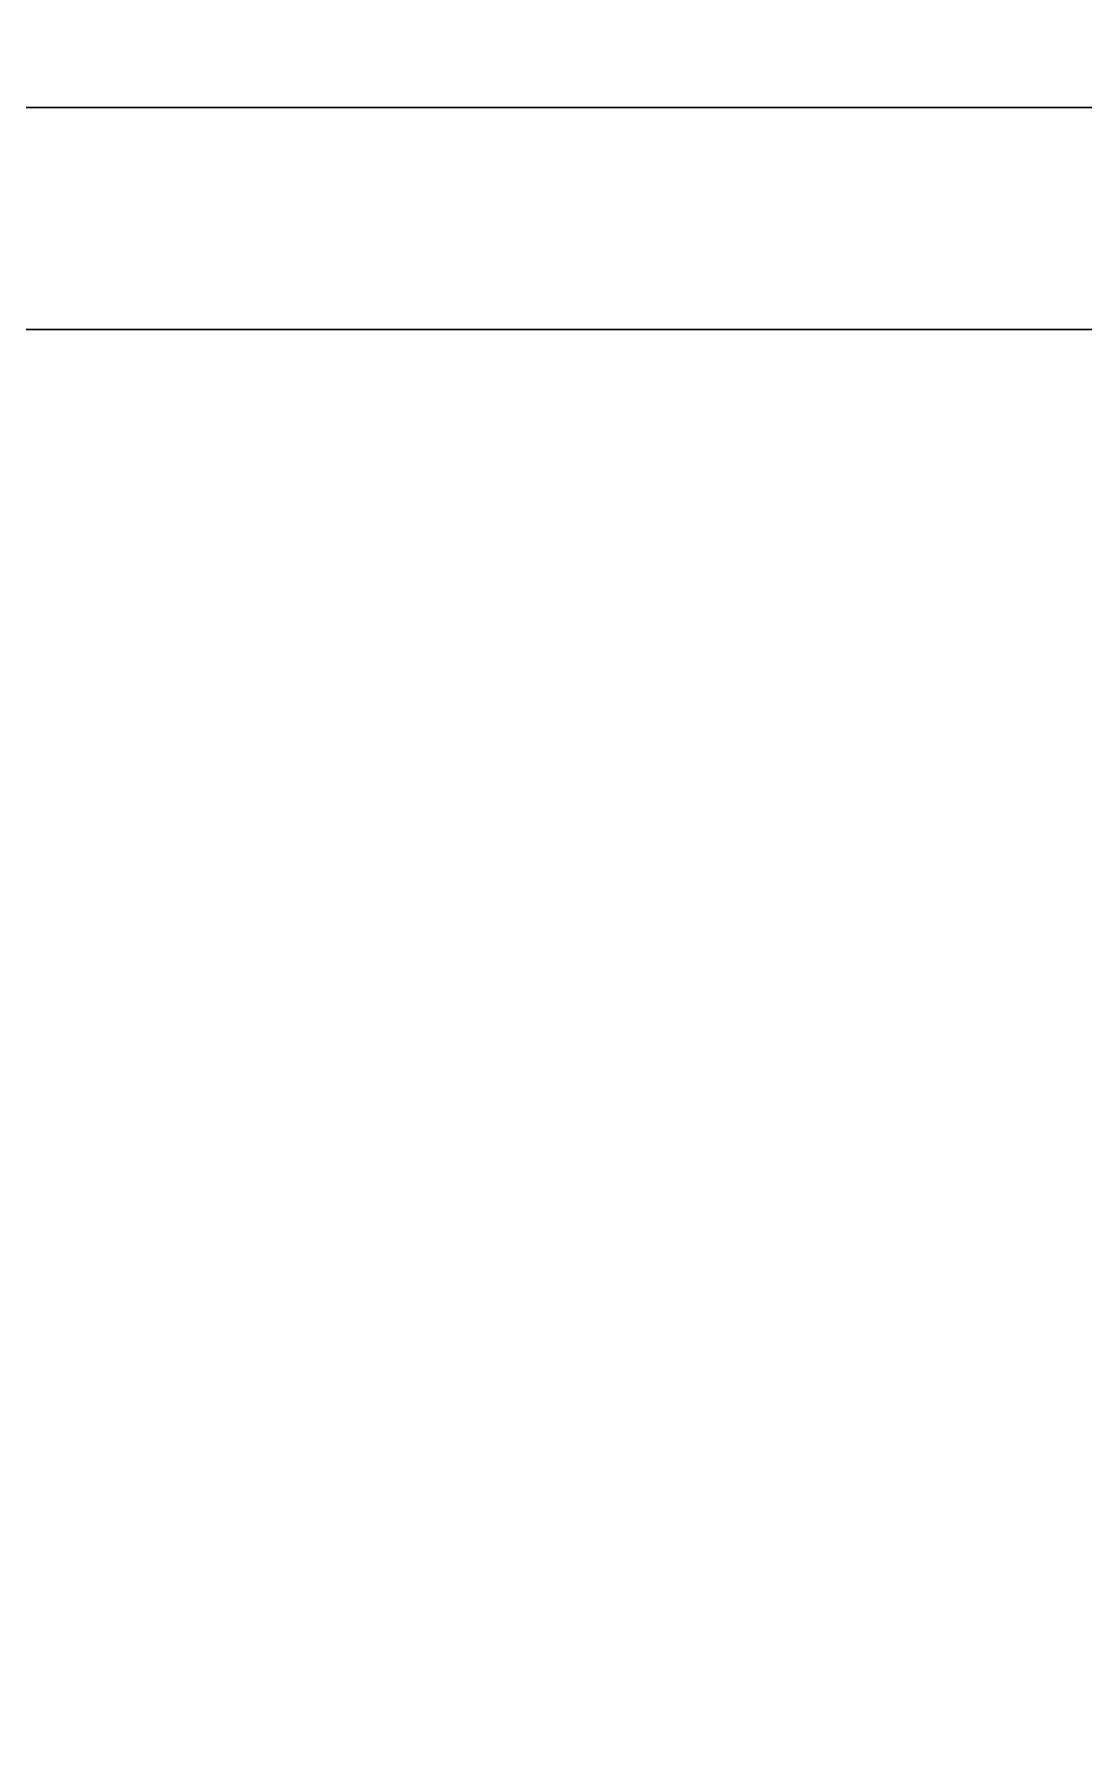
# Model space of a CAD drawing. Extents: x 0 to 5234, y -4951 to 0.
# Drawn here: x 3484 to 4193, y -2919 to -1754 of the extents above; entities that cross this region are included whole.
import ezdxf

# ---------------------------------------------------------------- set-up
doc = ezdxf.new("R2010")
doc.units = 0
doc.layers.add('LAYER0', color=7, linetype='CONTINUOUS')
doc.layers.add('LAYER37', color=7, linetype='CONTINUOUS')

msp = doc.modelspace()

# ---------------------------------------------------------------- linework, layer by layer
at = {"layer": 'LAYER0', "invisible_edges": 1}
for points in [[(5234, 0), (0, -4951), (0, 0), (5234, 0)], [(5234, -4951, 5), (0, 0, 5), (0, -4951, 5), (5234, -4951, 5)], [(0, 0, 5), (5234, -4951, 5), (5234, 0, 5), (0, 0, 5)], [(0, -4951), (5234, 0), (5234, -4951), (0, -4951)]]:
    msp.add_3dface(points, dxfattribs=at)
at = {"layer": 'LAYER37'}
for points, invisible_edges in [([(5084, -1954, 2408), (2972, -1804, 2408), (2822, -1954, 2408), (5084, -1954, 2408)], 1), ([(5234, -1804, 2408), (4211, -1804, 2179), (2972, -1804, 2408), (5234, -1804, 2408)], 3), ([(3478, -1804, 2179), (2972, -1804, 2408), (4211, -1804, 2179), (3478, -1804, 2179)], 3), ([(2972, -1804, 2408), (5084, -1954, 2408), (5234, -1804, 2408), (2972, -1804, 2408)], 1), ([(2822, -1954, 2408), (3478, -1954, 2179), (5084, -1954, 2408), (2822, -1954, 2408)], 3), ([(4211, -1954, 2179), (5084, -1954, 2408), (3478, -1954, 2179), (4211, -1954, 2179)], 3)]:
    msp.add_3dface(points, dxfattribs=dict(at, invisible_edges=invisible_edges))

doc.saveas('drawing.dxf')
